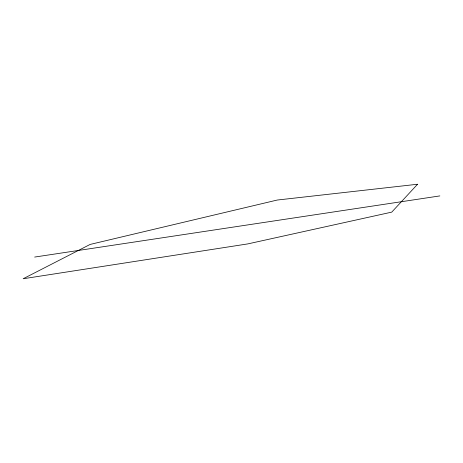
<?xml version="1.0" encoding="UTF-8"?>
<svg xmlns="http://www.w3.org/2000/svg" width="463" height="463" viewBox="0 0 463 463"><rect width="100%" height="100%" fill="white"/><g stroke="black" fill="none" stroke-linecap="round" stroke-linejoin="round"><path stroke-width="0.69" d="M34.661 257.063L439.85 195.913M417.557 184.245L391.75 212.123L247.798 243.903L23.15 278.755L90.117 244.435L277.256 200.039L417.557 184.245"/></g></svg>
